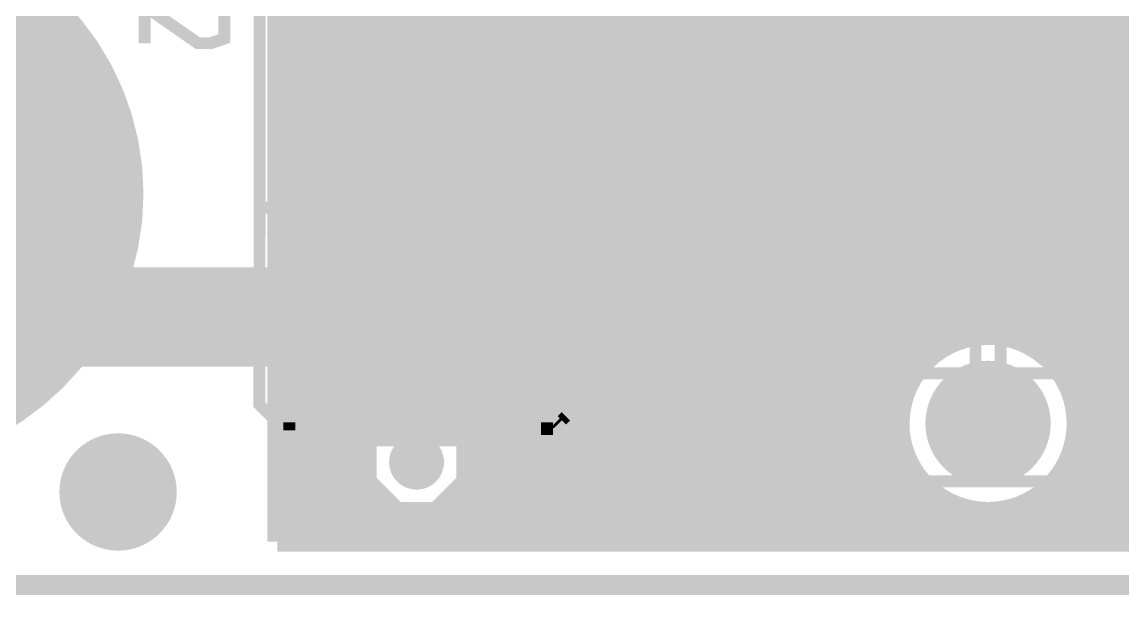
# Model space of a CAD drawing. Extents: x -5 to 208, y -5 to 206.
# Drawn here: x 1.95 to 16, y -5.13 to 2.19 of the extents above; entities that cross this region are included whole.
import ezdxf

# ---------------------------------------------------------------- set-up
doc = ezdxf.new("R2010")
doc.units = 0
doc.header["$MEASUREMENT"] = 0
doc.layers.get('0').update_dxf_attribs({"linetype": 'CONTINUOUS'})
for name, color, linetype in [('22-301-0_BOT', 7, 'CONTINUOUS'), ('22-301-0_DRD', 7, 'CONTINUOUS'), ('22-301-0_IN1', 1, 'CONTINUOUS'), ('22-301-0_IN2', 4, 'CONTINUOUS'), ('22-301-0_SMB', 3, 'CONTINUOUS'), ('22-301-0_SMT', 5, 'CONTINUOUS'), ('22-301-0_SPT', 10, 'CONTINUOUS'), ('22-301-0_SST', 14, 'CONTINUOUS'), ('22-301-0_TOP', 9, 'CONTINUOUS'), ('THRUHOLE_NPT', 11, 'CONTINUOUS'), ('THRUHOLE_TAP', 13, 'CONTINUOUS')]:
    doc.layers.add(name, color=color, linetype=linetype)

# ---------------------------------------------------------------- blocks, each defined once
blk = doc.blocks.new('ROUND_22')
at = {"const_width": 3.50012}
blk.add_lwpolyline([(-1.75006, 0, 1), (1.75006, 0, 1)], format="xyb", close=True, dxfattribs=at)
blk = doc.blocks.new('ROUND_28')
at = {"const_width": 0.99949}
blk.add_lwpolyline([(-0.499744, 0, 1), (0.499744, 0, 1)], format="xyb", close=True, dxfattribs=at)
blk = doc.blocks.new('ROUND_29')
at = {"const_width": 0.8001}
blk.add_lwpolyline([(-0.40005, 0, 1), (0.40005, 0, 1)], format="xyb", close=True, dxfattribs=at)
blk = doc.blocks.new('ROUND_66')
at = {"const_width": 0.35052}
blk.add_lwpolyline([(-0.17526, 0, 1), (0.17526, 0, 1)], format="xyb", close=True, dxfattribs=at)
blk = doc.blocks.new('ROUND_68')
at = {"const_width": 0.35052}
blk.add_lwpolyline([(-0.17526, 0, 1), (0.17526, 0, 1)], format="xyb", close=True, dxfattribs=at)
blk = doc.blocks.new('RECTANGLE_19')
blk.add_solid([(1.3716, 1.0795), (1.3716, -1.0795), (-1.3716, 1.0795), (-1.3716, -1.0795)])
blk = doc.blocks.new('ROUND_70')
at = {"const_width": 0.7493}
blk.add_lwpolyline([(-0.37465, 0, 1), (0.37465, 0, 1)], format="xyb", close=True, dxfattribs=at)
blk = doc.blocks.new('ROUND_1')
at = {"const_width": 0.50038}
blk.add_lwpolyline([(-0.25019, 0, 1), (0.25019, 0, 1)], format="xyb", close=True, dxfattribs=at)
blk = doc.blocks.new('ROUND_73')
at = {"const_width": 0.10033}
blk.add_lwpolyline([(-0.050164, 0, 1), (0.050164, 0, 1)], format="xyb", close=True, dxfattribs=at)
blk = doc.blocks.new('ROUND_79')
at = {"const_width": 0.54991}
blk.add_lwpolyline([(-0.274954, 0, 1), (0.274954, 0, 1)], format="xyb", close=True, dxfattribs=at)

msp = doc.modelspace()

# ---------------------------------------------------------------- linework, layer by layer
at = {"layer": '22-301-0_BOT', "const_width": 0.254}
for points in [[(5.207, 2.54), (5.207, -4.445)], [(5.4356, 2.54), (5.4356, -4.445)], [(5.6642, 2.54), (5.6642, -4.445)], [(5.8928, 2.54), (5.8928, -4.445)], [(6.1214, 2.54), (6.1214, -4.445)], [(6.35, 2.54), (6.35, -3.18516)], [(6.5786, 2.54), (6.5786, -2.8829)], [(6.8072, 2.54), (6.8072, -2.77114)], [(7.0358, 2.54), (7.0358, -2.75082)], [(7.2644, 2.54), (7.2644, -2.80924)], [(7.493, 2.54), (7.493, -2.97688)], [(7.7216, 2.54), (7.7216, -4.445)], [(7.9502, 2.54), (7.9502, -4.445)], [(8.1788, 2.54), (8.1788, -4.445)], [(8.4074, 2.54), (8.4074, -4.445)], [(8.636, 2.54), (8.636, -4.445)], [(8.8646, 2.54), (8.8646, -4.445)], [(9.0932, 2.54), (9.0932, -4.445)], [(9.3218, 2.54), (9.3218, -4.445)], [(9.5504, 2.54), (9.5504, -4.445)], [(9.779, 2.54), (9.779, -4.445)], [(10.0076, 2.54), (10.0076, -4.445)], [(10.2362, 2.54), (10.2362, -4.445)], [(10.4648, 2.54), (10.4648, -4.445)], [(10.6934, 2.54), (10.6934, -4.445)], [(10.922, 2.54), (10.922, -4.445)], [(11.1506, 2.54), (11.1506, -4.445)], [(11.3792, 2.54), (11.3792, -4.445)], [(11.6078, 2.54), (11.6078, -4.445)], [(11.8364, 2.54), (11.8364, -4.445)], [(12.065, 2.54), (12.065, -4.445)], [(12.2936, 2.54), (12.2936, -4.445)], [(12.5222, 2.54), (12.5222, -4.445)], [(12.7508, 2.54), (12.7508, -4.445)], [(12.9794, 2.54), (12.9794, -4.445)], [(13.208, 2.54), (13.208, -2.5781)], [(13.4366, 2.54), (13.4366, -2.18186)], [(13.6652, 2.54), (13.6652, -1.98628)], [(13.8938, 2.54), (13.8938, -1.87198)], [(14.1224, 2.54), (14.1224, -1.8161)], [(14.351, 2.54), (14.351, -1.80594)], [(14.5796, 2.54), (14.5796, -1.84404)], [(14.8082, 2.54), (14.8082, -1.93548)], [(15.0368, 2.54), (15.0368, -2.0955)], [(15.2654, 2.54), (15.2654, -2.38252)], [(15.494, 2.54), (15.494, -4.445)], [(15.7226, 2.54), (15.7226, -4.445)], [(15.9512, 2.54), (15.9512, -4.445)], [(27.89428, 2.1844), (5.207, 2.1844)], [(27.92476, 1.9558), (5.207, 1.9558)], [(86.868, 1.778), (86.868, -4.445), (5.207, -4.445)], [(28.04922, 1.7272), (5.207, 1.7272)], [(28.41244, 1.4986), (5.207, 1.4986)], [(63.881, 1.27), (5.207, 1.27)], [(33.54578, 1.0414), (5.207, 1.0414)], [(33.1597, 0.8128), (5.207, 0.8128)], [(32.91586, 0.5842), (5.207, 0.5842)], [(32.7406, 0.3556), (5.207, 0.3556)], [(32.61614, 0.127), (5.207, 0.127)], [(32.52978, -0.1016), (5.207, -0.1016)], [(32.47644, -0.3302), (5.207, -0.3302)], [(32.45104, -0.5588), (5.207, -0.5588)], [(32.45612, -0.7874), (5.207, -0.7874)], [(32.48914, -1.016), (5.207, -1.016)], [(32.55518, -1.2446), (5.207, -1.2446)], [(32.65424, -1.4732), (5.207, -1.4732)], [(32.79394, -1.7018), (5.207, -1.7018)], [(13.76172, -1.9304), (5.207, -1.9304)], [(32.98698, -1.9304), (14.7955, -1.9304)], [(13.45946, -2.159), (5.207, -2.159)], [(33.26638, -2.159), (15.1003, -2.159)], [(13.29182, -2.3876), (5.207, -2.3876)], [(33.75406, -2.3876), (15.26794, -2.3876)], [(13.1953, -2.6162), (5.207, -2.6162)], [(63.881, -2.6162), (15.36192, -2.6162)], [(6.63702, -2.8448), (5.207, -2.8448)], [(13.15466, -2.8448), (7.33298, -2.8448)], [(63.881, -2.8448), (15.4051, -2.8448)], [(6.40588, -3.0734), (5.207, -3.0734)], [(13.15974, -3.0734), (7.56412, -3.0734)], [(86.868, -3.0734), (15.40002, -3.0734)], [(6.31698, -3.302), (5.207, -3.302)], [(13.21054, -3.302), (7.65302, -3.302)], [(13.208, -3.2893), (13.208, -4.445)], [(86.868, -3.302), (15.34668, -3.302)], [(15.2654, -3.48488), (15.2654, -4.445)], [(6.3119, -3.5306), (5.207, -3.5306)], [(13.31976, -3.5306), (7.65556, -3.5306)], [(86.868, -3.5306), (15.24, -3.5306)], [(6.39064, -3.7592), (5.207, -3.7592)], [(6.35, -3.6703), (6.35, -4.445)], [(13.50772, -3.7592), (7.57936, -3.7592)], [(13.4366, -3.68554), (13.4366, -4.445)], [(15.0368, -3.7719), (15.0368, -4.445)], [(86.868, -3.7592), (15.05204, -3.7592)], [(7.493, -3.88112), (7.493, -4.445)], [(13.6652, -3.88112), (13.6652, -4.445)], [(6.59638, -3.9878), (5.207, -3.9878)], [(6.5786, -3.97256), (6.5786, -4.445)], [(7.2644, -4.04876), (7.2644, -4.445)], [(13.87094, -3.9878), (7.37108, -3.9878)], [(13.8938, -3.99542), (13.8938, -4.445)], [(14.1224, -4.0513), (14.1224, -4.445)], [(14.351, -4.06146), (14.351, -4.445)], [(14.5796, -4.02336), (14.5796, -4.445)], [(86.868, -3.9878), (14.68628, -3.9878)], [(14.8082, -3.93192), (14.8082, -4.445)], [(6.8072, -4.08432), (6.8072, -4.445)], [(7.0358, -4.10718), (7.0358, -4.445)], [(86.868, -4.2164), (5.207, -4.2164)]]:
    msp.add_lwpolyline(points, dxfattribs=at)
for points in [[(14.27988, -1.80594, 0.4142136), (13.15212, -2.9337)], [(15.41018, -2.9337, 0.4142136), (14.27988, -1.8034)], [(6.985, -2.74828, 0.4142136), (6.30428, -3.429)], [(6.985, -2.74828, 0.4142136), (6.30428, -3.429)], [(7.66572, -3.429, 0.4142136), (6.985, -2.74828)], [(7.66572, -3.429, 0.4142136), (6.985, -2.74828)], [(13.14958, -2.9337, 0.4142136), (14.27988, -4.064)], [(14.27988, -4.064, 0.4142136), (15.41018, -2.9337)], [(6.30428, -3.429, 0.4142136), (6.985, -4.10972)], [(6.30428, -3.429, 0.4142136), (6.985, -4.10972)], [(6.985, -4.10972, 0.4142136), (7.66572, -3.429)], [(6.985, -4.10972, 0.4142136), (7.66572, -3.429)]]:
    msp.add_lwpolyline(points, format="xyb", dxfattribs=at)
at = {"layer": '22-301-0_DRD', "const_width": 0.254}
for points in [[(11.89482, -0.06858), (11.89482, -1.33858)], [(13.16482, -0.06858), (11.89482, -0.06858)], [(13.16482, -0.06858), (11.89482, -1.33858)], [(13.16482, -1.33858), (11.89482, -0.06858)], [(13.16482, -1.33858), (13.16482, -0.06858)], [(15.39494, -0.06858), (15.39494, -1.33858)], [(16.66494, -0.06858), (15.39494, -0.06858)], [(16.66494, -0.06858), (15.39494, -1.33858)], [(16.66494, -1.33858), (15.39494, -0.06858)], [(11.89482, -1.33858), (13.16482, -1.33858)], [(15.39494, -1.33858), (16.66494, -1.33858)], [(14.27988, -2.2987), (13.64488, -2.9337)], [(14.91488, -2.9337), (14.27988, -2.2987)], [(6.731, -2.794), (6.35, -3.175)], [(6.731, -2.794), (6.35, -3.175)], [(6.731, -2.794), (6.35, -3.175)], [(7.239, -2.794), (6.731, -2.794)], [(7.239, -2.794), (6.731, -2.794)], [(7.239, -2.794), (6.731, -2.794)], [(7.62, -3.175), (7.239, -2.794)], [(7.62, -3.175), (7.239, -2.794)], [(7.62, -3.175), (7.239, -2.794)], [(13.64488, -2.9337), (14.27988, -3.5687)], [(14.27988, -3.5687), (14.91488, -2.9337)], [(6.35, -3.175), (6.35, -3.683)], [(6.35, -3.175), (6.35, -3.683)], [(6.35, -3.175), (6.35, -3.683)], [(7.62, -3.683), (7.62, -3.175)], [(7.62, -3.683), (7.62, -3.175)], [(7.62, -3.683), (7.62, -3.175)], [(6.35, -3.683), (6.731, -4.064)], [(6.35, -3.683), (6.731, -4.064)], [(6.35, -3.683), (6.731, -4.064)], [(7.239, -4.064), (7.62, -3.683)], [(7.239, -4.064), (7.62, -3.683)], [(7.239, -4.064), (7.62, -3.683)], [(6.731, -4.064), (7.239, -4.064)], [(6.731, -4.064), (7.239, -4.064)], [(6.731, -4.064), (7.239, -4.064)], [(-2.99974, -4.99872), (94.99854, -4.99872)]]:
    msp.add_lwpolyline(points, dxfattribs=at)
at = {"layer": '22-301-0_IN1', "const_width": 0.254}
for points in [[(63.881, 2.413), (63.881, -4.445), (10.033, -4.445)], [(6.985, -3.429), (6.985, -0.762), (9.906, 2.159), (28.575, 2.159)], [(10.09396, 1.7018), (10.033, 1.6383)], [(28.07208, 1.7018), (10.09396, 1.7018)], [(10.2616, 1.7018), (10.2616, -4.445)], [(10.4902, 1.7018), (10.4902, -4.445)], [(10.7188, 1.7018), (10.7188, -4.445)], [(10.9474, 1.7018), (10.9474, -4.445)], [(11.176, 1.7018), (11.176, -4.445)], [(11.4046, 1.7018), (11.4046, -4.445)], [(11.6332, 1.7018), (11.6332, -4.445)], [(11.8618, 1.7018), (11.8618, -4.445)], [(12.0904, 1.7018), (12.0904, -4.445)], [(12.319, 1.7018), (12.319, -4.445)], [(12.5476, 1.7018), (12.5476, -4.445)], [(12.7762, 1.7018), (12.7762, -4.445)], [(13.0048, 1.7018), (13.0048, -4.445)], [(13.2334, 1.7018), (13.2334, -2.50952)], [(13.462, 1.7018), (13.462, -2.15646)], [(13.6906, 1.7018), (13.6906, -1.97104)], [(13.9192, 1.7018), (13.9192, -1.86436)], [(14.1478, 1.7018), (14.1478, -1.81356)], [(14.3764, 1.7018), (14.3764, -1.80848)], [(14.605, 1.7018), (14.605, -1.85166)], [(14.8336, 1.7018), (14.8336, -1.95072)], [(15.0622, 1.7018), (15.0622, -2.11836)], [(15.2908, 1.7018), (15.2908, -2.43078)], [(15.5194, 1.7018), (15.5194, -4.445)], [(15.748, 1.7018), (15.748, -4.445)], [(15.9766, 1.7018), (15.9766, -4.445)], [(10.033, 1.6383), (10.033, -4.445)], [(28.41244, 1.4986), (10.033, 1.4986)], [(63.881, 1.27), (10.033, 1.27)], [(33.54578, 1.0414), (10.033, 1.0414)], [(33.1597, 0.8128), (10.033, 0.8128)], [(32.91586, 0.5842), (10.033, 0.5842)], [(32.7406, 0.3556), (10.033, 0.3556)], [(32.61614, 0.127), (10.033, 0.127)], [(32.52978, -0.1016), (10.033, -0.1016)], [(32.47644, -0.3302), (10.033, -0.3302)], [(32.45104, -0.5588), (10.033, -0.5588)], [(32.45612, -0.7874), (10.033, -0.7874)], [(32.48914, -1.016), (10.033, -1.016)], [(32.55518, -1.2446), (10.033, -1.2446)], [(32.65424, -1.4732), (10.033, -1.4732)], [(32.79394, -1.7018), (10.033, -1.7018)], [(13.76172, -1.9304), (10.033, -1.9304)], [(32.98698, -1.9304), (14.7955, -1.9304)], [(13.45946, -2.159), (10.033, -2.159)], [(33.26638, -2.159), (15.1003, -2.159)], [(13.29182, -2.3876), (10.033, -2.3876)], [(33.75406, -2.3876), (15.26794, -2.3876)], [(13.1953, -2.6162), (10.033, -2.6162)], [(63.881, -2.6162), (15.36192, -2.6162)], [(13.15466, -2.8448), (10.033, -2.8448)], [(63.881, -2.8448), (15.4051, -2.8448)], [(13.15974, -3.0734), (10.033, -3.0734)], [(63.881, -3.0734), (15.40002, -3.0734)], [(13.21054, -3.302), (10.033, -3.302)], [(13.2334, -3.35788), (13.2334, -4.445)], [(63.881, -3.302), (15.34668, -3.302)], [(6.985, -3.556), (6.985, -3.429)], [(15.2908, -3.43662), (15.2908, -4.445)], [(13.31976, -3.5306), (10.033, -3.5306)], [(63.881, -3.5306), (15.24, -3.5306)], [(13.50772, -3.7592), (10.033, -3.7592)], [(13.462, -3.71348), (13.462, -4.445)], [(63.881, -3.7592), (15.05204, -3.7592)], [(15.0622, -3.74904), (15.0622, -4.445)], [(13.6906, -3.8989), (13.6906, -4.445)], [(14.8336, -3.91922), (14.8336, -4.445)], [(13.87094, -3.9878), (10.033, -3.9878)], [(13.9192, -4.00558), (13.9192, -4.445)], [(14.1478, -4.05638), (14.1478, -4.445)], [(14.3764, -4.05892), (14.3764, -4.445)], [(14.605, -4.01574), (14.605, -4.445)], [(63.881, -3.9878), (14.68628, -3.9878)], [(63.881, -4.2164), (10.033, -4.2164)]]:
    msp.add_lwpolyline(points, dxfattribs=at)
for points in [[(14.27988, -1.80594, 0.4142136), (13.15212, -2.9337)], [(15.41018, -2.9337, 0.4142136), (14.27988, -1.8034)], [(13.14958, -2.9337, 0.4142136), (14.27988, -4.064)], [(14.27988, -4.064, 0.4142136), (15.41018, -2.9337)]]:
    msp.add_lwpolyline(points, format="xyb", dxfattribs=at)
at = {"layer": '22-301-0_IN2', "const_width": 0.254}
for points in [[(10.16, 1.651), (10.16, -4.445)], [(28.12288, 1.651), (10.16, 1.651)], [(10.3886, 1.651), (10.3886, -4.445)], [(10.6172, 1.651), (10.6172, -4.445)], [(10.8458, 1.651), (10.8458, -4.445)], [(11.0744, 1.651), (11.0744, -4.445)], [(11.303, 1.651), (11.303, -4.445)], [(11.5316, 1.651), (11.5316, -4.445)], [(11.7602, 1.651), (11.7602, -4.445)], [(11.9888, 1.651), (11.9888, -4.445)], [(12.2174, 1.651), (12.2174, -4.445)], [(12.446, 1.651), (12.446, -4.445)], [(12.6746, 1.651), (12.6746, -4.445)], [(12.9032, 1.651), (12.9032, -4.445)], [(13.1318, 1.651), (13.1318, -4.445)], [(13.3604, 1.651), (13.3604, -2.27838)], [(13.589, 1.651), (13.589, -2.03962)], [(13.8176, 1.651), (13.8176, -1.90246)], [(14.0462, 1.651), (14.0462, -1.8288)], [(14.2748, 1.651), (14.2748, -1.80594)], [(14.5034, 1.651), (14.5034, -1.82626)], [(14.732, 1.651), (14.732, -1.89992)], [(14.9606, 1.651), (14.9606, -2.032)], [(15.1892, 1.651), (15.1892, -2.26314)], [(15.4178, 1.651), (15.4178, -4.445)], [(15.6464, 1.651), (15.6464, -4.445)], [(15.875, 1.651), (15.875, -4.445)], [(16.1036, 1.651), (16.1036, -4.445)], [(28.41244, 1.4986), (10.16, 1.4986)], [(63.881, 1.27), (10.16, 1.27)], [(33.54578, 1.0414), (10.16, 1.0414)], [(33.1597, 0.8128), (10.16, 0.8128)], [(32.91586, 0.5842), (10.16, 0.5842)], [(32.7406, 0.3556), (10.16, 0.3556)], [(32.61614, 0.127), (10.16, 0.127)], [(32.52978, -0.1016), (10.16, -0.1016)], [(32.47644, -0.3302), (10.16, -0.3302)], [(32.45104, -0.5588), (10.16, -0.5588)], [(32.45612, -0.7874), (10.16, -0.7874)], [(32.48914, -1.016), (10.16, -1.016)], [(32.55518, -1.2446), (10.16, -1.2446)], [(32.65424, -1.4732), (10.16, -1.4732)], [(32.79394, -1.7018), (10.16, -1.7018)], [(13.76172, -1.9304), (10.16, -1.9304)], [(32.98698, -1.9304), (14.7955, -1.9304)], [(13.45946, -2.159), (10.16, -2.159)], [(33.26638, -2.159), (15.1003, -2.159)], [(13.29182, -2.3876), (10.16, -2.3876)], [(33.75406, -2.3876), (15.26794, -2.3876)], [(13.1953, -2.6162), (10.16, -2.6162)], [(63.881, -2.6162), (15.36192, -2.6162)], [(13.15466, -2.8448), (10.16, -2.8448)], [(63.881, -2.8448), (15.4051, -2.8448)], [(13.15974, -3.0734), (10.16, -3.0734)], [(63.881, -3.0734), (15.40002, -3.0734)], [(13.21054, -3.302), (10.16, -3.302)], [(63.881, -3.302), (15.34668, -3.302)], [(13.31976, -3.5306), (10.16, -3.5306)], [(13.3604, -3.58902), (13.3604, -4.445)], [(15.1892, -3.60426), (15.1892, -4.445)], [(63.881, -3.5306), (15.24, -3.5306)], [(13.50772, -3.7592), (10.16, -3.7592)], [(63.881, -3.7592), (15.05204, -3.7592)], [(13.589, -3.82778), (13.589, -4.445)], [(14.9606, -3.8354), (14.9606, -4.445)], [(13.87094, -3.9878), (10.16, -3.9878)], [(13.8176, -3.96494), (13.8176, -4.445)], [(14.0462, -4.0386), (14.0462, -4.445)], [(14.5034, -4.04114), (14.5034, -4.445)], [(63.881, -3.9878), (14.68628, -3.9878)], [(14.732, -3.97002), (14.732, -4.445)], [(14.2748, -4.064), (14.2748, -4.445)], [(63.881, -4.2164), (10.16, -4.2164)], [(63.881, -4.445), (10.16, -4.445)]]:
    msp.add_lwpolyline(points, dxfattribs=at)
for points in [[(14.27988, -1.80594, 0.4142136), (13.15212, -2.9337)], [(15.41018, -2.9337, 0.4142136), (14.27988, -1.8034)], [(13.14958, -2.9337, 0.4142136), (14.27988, -4.064)], [(14.27988, -4.064, 0.4142136), (15.41018, -2.9337)]]:
    msp.add_lwpolyline(points, format="xyb", dxfattribs=at)
at = {"layer": '22-301-0_SST', "const_width": 0.1524}
for points in [[(10.27938, 6.17474), (10.27938, 4.3434), (9.779, 4.3434), (9.779, 2.94386), (10.27938, 2.94386), (10.27938, -0.254), (9.779, -0.254), (9.779, -1.65354), (10.27938, -1.65354), (10.27938, -3.52298)], [(8.98144, -1.55956), (8.98398, 2.794), (8.98398, 4.4323), (4.98602, 4.4323), (4.9784, -2.6924), (5.4356, -3.1496), (8.636, -3.1496), (8.9916, -2.7178), (8.98144, -1.55956)], [(3.51536, 1.92278), (3.51536, 2.39522), (4.19354, 1.92278), (4.36118, 1.92278), (4.53136, 1.9812), (4.53136, 2.3368), (4.36118, 2.39522)], [(10.93978, 0.88646), (10.93978, -2.95402), (12.12088, -2.95402), (12.12088, -2.29362), (14.11986, -2.29362), (14.11986, 0.88646), (10.93978, 0.88646)], [(17.61998, -2.29362), (17.61998, 0.88646), (14.4399, 0.88646), (14.4399, -2.29362), (17.61998, -2.29362)], [(8.9408, -0.1778), (5.0038, -0.1778)], [(12.21232, -1.02108), (12.21232, -0.38608), (12.41298, -0.58674), (12.41298, -0.82296), (12.21232, -1.02108), (12.84732, -1.02108), (12.64666, -0.82296), (12.64666, -0.58674), (12.84732, -0.38608), (12.21232, -0.38608)], [(12.84732, -1.02108), (12.84732, -0.38608)], [(15.71244, -0.38608), (15.9131, -0.58674), (15.9131, -0.82296), (15.71244, -1.02108), (15.71244, -0.38608), (16.34744, -0.38608), (16.14678, -0.58674), (16.14678, -0.82296), (15.9131, -0.82296)], [(12.64666, -0.58674), (12.41298, -0.58674)], [(15.9131, -0.58674), (16.14678, -0.58674)], [(12.64666, -0.82296), (12.41298, -0.82296)], [(16.34744, -1.02108), (15.71244, -1.02108)], [(8.6106, -2.26822), (8.6106, -2.55524)], [(8.74776, -2.286), (8.74776, -2.53746)], [(8.80364, -2.4638), (8.51662, -2.4638)], [(8.78586, -2.32664), (8.5344, -2.32664)], [(8.89, -2.8448), (8.7884, -2.9464)], [(8.89, -2.8448), (8.8392, -2.8956)], [(8.763, -2.921), (5.2578, -2.921), (5.4356, -3.0988)], [(8.71982, -2.9972), (5.334, -2.9972)], [(5.3594, -2.921), (5.3594, -3.0226)], [(5.49656, -2.921), (5.49656, -3.0988)], [(5.63372, -2.921), (5.63372, -3.0988)], [(5.77088, -2.921), (5.77088, -3.0988)], [(5.90804, -2.921), (5.90804, -3.0988)], [(6.0452, -2.921), (6.0452, -3.0988)], [(6.18236, -2.921), (6.18236, -3.0988)], [(6.31952, -2.921), (6.31952, -3.0988)], [(6.45668, -2.921), (6.45668, -3.0988)], [(6.59384, -2.921), (6.59384, -3.0988)], [(6.731, -2.921), (6.731, -3.0988)], [(6.86816, -2.921), (6.86816, -3.0988)], [(7.00532, -2.921), (7.00532, -3.0988)], [(7.14248, -2.921), (7.14248, -3.0988)], [(7.27964, -2.921), (7.27964, -3.0988)], [(7.4168, -2.921), (7.4168, -3.0988)], [(7.55396, -2.921), (7.55396, -3.0988)], [(7.69112, -2.921), (7.69112, -3.0988)], [(7.82828, -2.921), (7.82828, -3.0988)], [(7.96544, -2.921), (7.96544, -3.0988)], [(8.1026, -2.921), (8.1026, -3.0988)], [(8.23976, -2.921), (8.23976, -3.0988)], [(8.37692, -2.921), (8.37692, -3.0988)], [(8.51408, -2.921), (8.51408, -3.0988)], [(8.763, -2.9464), (8.636, -3.0988)], [(8.65124, -2.921), (8.65124, -3.08102)], [(8.8392, -2.8956), (8.763, -2.9464)], [(8.763, -2.921), (8.7884, -2.9464)], [(8.636, -3.0988), (5.4356, -3.0988)], [(10.42924, -3.67538), (25.12822, -3.67538)], [(10.92962, -3.67538), (10.92962, -4.32308), (12.13104, -4.32308), (12.13104, -3.67538)]]:
    msp.add_lwpolyline(points, dxfattribs=at)
for points in [[(8.6614, -2.2606, 0.4142136), (8.509, -2.413)], [(8.8138, -2.413, 0.4142136), (8.6614, -2.2606)], [(8.509, -2.413, 0.4142136), (8.6614, -2.5654)], [(8.6614, -2.5654, 0.4142136), (8.8138, -2.413)], [(10.27938, -3.52298, 0.4142136), (10.42924, -3.67284)]]:
    msp.add_lwpolyline(points, format="xyb", dxfattribs=at)
at = {"layer": '22-301-0_TOP'}
for points, const_width in [([(96.52, 10.541), (96.52, -2.921), (94.996, -4.445), (10.16, -4.445)], 0.254), ([(12.52982, -0.70358), (10.35558, -0.70358), (6.985, 2.667), (6.985, 2.8448), (6.1722, 2.8448), (2.8702, 6.1468), (2.8702, 7.62)], 1.27), ([(9.652, 2.032), (9.652, -4.445)], 0.254), ([(26.543, 2.032), (9.652, 2.032)], 0.254), ([(9.8806, 2.032), (9.8806, -4.445)], 0.254), ([(10.1092, 2.032), (10.1092, -4.445)], 0.254), ([(10.3378, 2.032), (10.3378, -4.445)], 0.254), ([(10.5664, 2.032), (10.5664, -4.445)], 0.254), ([(10.795, 2.032), (10.795, -4.445)], 0.254), ([(11.0236, 2.032), (11.0236, -4.445)], 0.254), ([(11.2522, 2.032), (11.2522, -4.445)], 0.254), ([(11.4808, 2.032), (11.4808, -4.445)], 0.254), ([(11.7094, 2.032), (11.7094, -4.445)], 0.254), ([(11.938, 2.032), (11.938, -4.445)], 0.254), ([(12.1666, 2.032), (12.1666, -4.445)], 0.254), ([(12.3952, 2.032), (12.3952, -4.445)], 0.254), ([(12.6238, 2.032), (12.6238, -4.445)], 0.254), ([(12.8524, 2.032), (12.8524, -4.445)], 0.254), ([(13.081, 2.032), (13.081, -4.445)], 0.254), ([(13.3096, 2.032), (13.3096, -2.35712)], 0.254), ([(13.5382, 2.032), (13.5382, -2.0828)], 0.254), ([(13.7668, 2.032), (13.7668, -1.92786)], 0.254), ([(13.9954, 2.032), (13.9954, -1.8415)], 0.254), ([(14.224, 2.032), (14.224, -1.80594)], 0.254), ([(14.4526, 2.032), (14.4526, -1.81864)], 0.254), ([(14.6812, 2.032), (14.6812, -1.8796)], 0.254), ([(14.9098, 2.032), (14.9098, -1.99644)], 0.254), ([(15.1384, 2.032), (15.1384, -2.19964)], 0.254), ([(15.367, 2.032), (15.367, -2.6289)], 0.254), ([(15.5956, 2.032), (15.5956, -4.445)], 0.254), ([(15.8242, 2.032), (15.8242, -4.445)], 0.254), ([(16.0528, 2.032), (16.0528, -4.445)], 0.254), ([(27.92476, 1.9558), (9.652, 1.9558)], 0.254), ([(28.04922, 1.7272), (9.652, 1.7272)], 0.254), ([(28.41244, 1.4986), (9.652, 1.4986)], 0.254), ([(65.05956, 1.27), (9.652, 1.27)], 0.254), ([(33.54578, 1.0414), (9.652, 1.0414)], 0.254), ([(33.1597, 0.8128), (9.652, 0.8128)], 0.254), ([(32.91586, 0.5842), (9.652, 0.5842)], 0.254), ([(32.7406, 0.3556), (9.652, 0.3556)], 0.254), ([(32.61614, 0.127), (9.652, 0.127)], 0.254), ([(32.52978, -0.1016), (9.652, -0.1016)], 0.254), ([(32.47644, -0.3302), (9.652, -0.3302)], 0.254), ([(32.45104, -0.5588), (9.652, -0.5588)], 0.254), ([(32.45612, -0.7874), (9.652, -0.7874)], 0.254), ([(1.5748, -1.5748), (6.985, -1.5748)], 1.27), ([(32.48914, -1.016), (9.652, -1.016)], 0.254), ([(32.55518, -1.2446), (9.652, -1.2446)], 0.254), ([(32.65424, -1.4732), (9.652, -1.4732)], 0.254), ([(6.985, -1.5748), (6.985, -3.429)], 0.254), ([(6.985, -1.5748), (6.985, -3.429), (6.985, -1.5748)], 0.254), ([(32.79394, -1.7018), (9.652, -1.7018)], 0.254), ([(13.76172, -1.9304), (9.652, -1.9304)], 0.254), ([(32.98698, -1.9304), (14.7955, -1.9304)], 0.254), ([(13.45946, -2.159), (9.652, -2.159)], 0.254), ([(33.26638, -2.159), (15.1003, -2.159)], 0.254), ([(13.29182, -2.3876), (9.652, -2.3876)], 0.254), ([(33.75406, -2.3876), (15.26794, -2.3876)], 0.254), ([(13.1953, -2.6162), (9.652, -2.6162)], 0.254), ([(66.29908, -2.6162), (15.36192, -2.6162)], 0.254), ([(13.15466, -2.8448), (9.652, -2.8448)], 0.254), ([(89.43594, -2.8448), (15.4051, -2.8448)], 0.254), ([(13.15974, -3.0734), (9.652, -3.0734)], 0.254), ([(89.71534, -3.0734), (15.40002, -3.0734)], 0.254), ([(13.21054, -3.302), (9.652, -3.302)], 0.254), ([(90.06078, -3.302), (15.34668, -3.302)], 0.254), ([(15.367, -3.24104), (15.367, -4.445)], 0.254), ([(13.31976, -3.5306), (9.652, -3.5306)], 0.254), ([(13.3096, -3.51282), (13.3096, -4.445)], 0.254), ([(90.51544, -3.5306), (15.24, -3.5306)], 0.254), ([(13.50772, -3.7592), (9.652, -3.7592)], 0.254), ([(91.26982, -3.7592), (15.05204, -3.7592)], 0.254), ([(15.1384, -3.66776), (15.1384, -4.445)], 0.254), ([(13.5382, -3.78714), (13.5382, -4.445)], 0.254), ([(14.9098, -3.87096), (14.9098, -4.445)], 0.254), ([(13.87094, -3.9878), (9.652, -3.9878)], 0.254), ([(13.7668, -3.93954), (13.7668, -4.445)], 0.254), ([(13.9954, -4.0259), (13.9954, -4.445)], 0.254), ([(14.224, -4.06146), (14.224, -4.445)], 0.254), ([(14.4526, -4.0513), (14.4526, -4.445)], 0.254), ([(14.6812, -3.99034), (14.6812, -4.445)], 0.254), ([(95.4532, -3.9878), (14.68628, -3.9878)], 0.254), ([(95.2246, -4.2164), (9.652, -4.2164)], 0.254), ([(10.16, -4.445), (9.652, -4.445)], 0.254)]:
    msp.add_lwpolyline(points, dxfattribs=dict(at, const_width=const_width))
at = {"layer": '22-301-0_TOP', "const_width": 0.254}
for points in [[(14.27988, -1.80594, 0.4142136), (13.15212, -2.9337)], [(15.41018, -2.9337, 0.4142136), (14.27988, -1.8034)], [(13.14958, -2.9337, 0.4142136), (14.27988, -4.064)], [(14.27988, -4.064, 0.4142136), (15.41018, -2.9337)]]:
    msp.add_lwpolyline(points, format="xyb", dxfattribs=at)

# ---------------------------------------------------------------- block references
at = {"layer": '22-301-0_BOT'}
for name, p in [('ROUND_22', (0, 0)), ('ROUND_28', (12.52982, -0.70358)), ('ROUND_28', (16.02994, -0.70358)), ('ROUND_29', (14.27988, -2.9337)), ('ROUND_66', (6.985, -3.429))]:
    msp.add_blockref(name, p, dxfattribs=at)
at = {"layer": '22-301-0_IN1'}
for name, p in [('ROUND_28', (12.52982, -0.70358)), ('ROUND_28', (16.02994, -0.70358)), ('ROUND_29', (14.27988, -2.9337)), ('ROUND_68', (6.985, -3.429))]:
    msp.add_blockref(name, p, dxfattribs=at)
at = {"layer": '22-301-0_IN2'}
for name, p in [('ROUND_28', (12.52982, -0.70358)), ('ROUND_28', (16.02994, -0.70358)), ('ROUND_29', (14.27988, -2.9337)), ('ROUND_68', (6.985, -3.429))]:
    msp.add_blockref(name, p, dxfattribs=at)
at = {"layer": '22-301-0_SMB'}
for name, p in [('ROUND_22', (0, 0)), ('ROUND_28', (12.52982, -0.70358)), ('ROUND_28', (16.02994, -0.70358))]:
    msp.add_blockref(name, p, dxfattribs=at)
at = {"layer": '22-301-0_SMT'}
for name, p in [('RECTANGLE_19', (6.985, 2.8448)), ('ROUND_22', (0, 0)), ('ROUND_28', (12.52982, -0.70358)), ('ROUND_28', (16.02994, -0.70358)), ('RECTANGLE_19', (6.985, -1.5748)), ('ROUND_70', (3.175, -3.81))]:
    msp.add_blockref(name, p, dxfattribs=at)
at = {"layer": '22-301-0_SPT'}
for p in [(6.985, 2.8448), (6.985, -1.5748)]:
    msp.add_blockref('RECTANGLE_19', p, dxfattribs=at)
at = {"layer": '22-301-0_TOP'}
for name, p in [('RECTANGLE_19', (6.985, 2.8448)), ('ROUND_22', (0, 0)), ('ROUND_28', (12.52982, -0.70358)), ('ROUND_28', (16.02994, -0.70358)), ('RECTANGLE_19', (6.985, -1.5748)), ('ROUND_29', (14.27988, -2.9337)), ('ROUND_66', (6.985, -3.429)), ('ROUND_1', (3.175, -3.81))]:
    msp.add_blockref(name, p, dxfattribs=at)
at = {"layer": 'THRUHOLE_NPT'}
msp.add_blockref('ROUND_29', (14.27988, -2.9337), dxfattribs=at)
at = {"layer": 'THRUHOLE_TAP'}
for name, p in [('ROUND_79', (12.52982, -0.70358)), ('ROUND_79', (16.02994, -0.70358)), ('ROUND_73', (6.985, -3.429))]:
    msp.add_blockref(name, p, dxfattribs=at)

doc.saveas('drawing.dxf')
